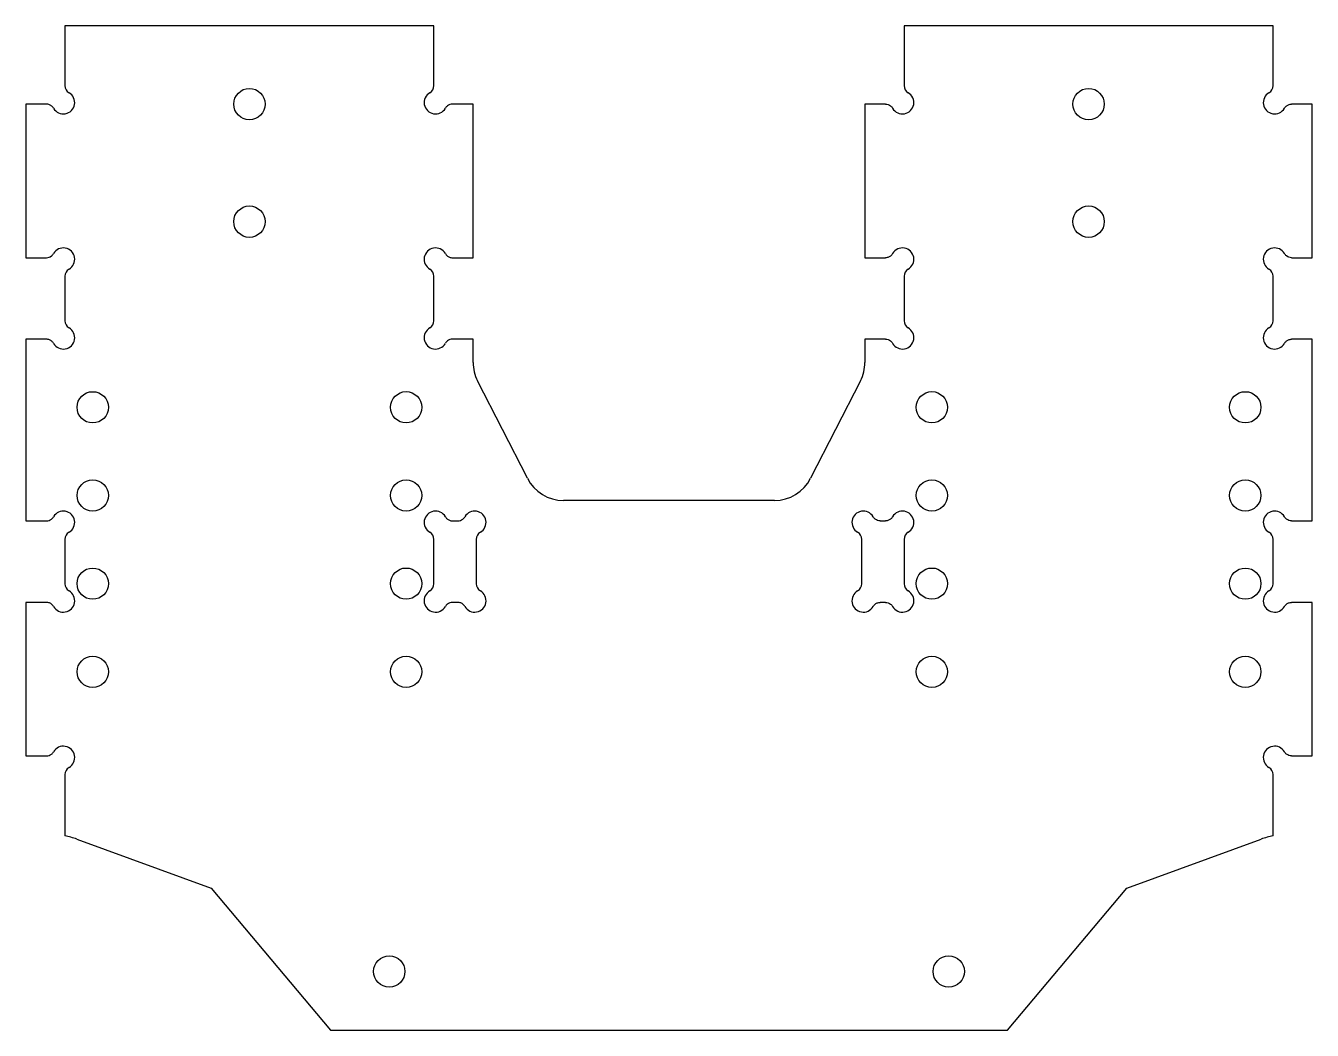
# Model space of a CAD drawing. Header units: inches. Extents: x -4.8 to 3.41, y -1.49 to 4.92.
import ezdxf

# ---------------------------------------------------------------- set-up
doc = ezdxf.new("R2010")
doc.units = ezdxf.units.IN
doc.layers.get('0').update_dxf_attribs({"linetype": 'CONTINUOUS'})

msp = doc.modelspace()

# ---------------------------------------------------------------- linework, layer by layer
for p, q in [((-2.1963, 4.9188), (-4.5513, 4.9188)), ((-4.5513, 4.9188), (-4.5513, 4.5371)), ((-2.1963, 4.5371), (-2.1963, 4.9188)), ((3.1587, 4.9188), (0.8037, 4.9188)), ((0.8037, 4.9188), (0.8037, 4.5371)), ((3.1587, 4.5371), (3.1587, 4.9188)), ((-4.6696, 4.4188), (-4.8013, 4.4188)), ((-4.8013, 4.4188), (-4.8013, 3.4388)), ((-1.9463, 4.4188), (-2.0781, 4.4188)), ((-1.9463, 3.4388), (-1.9463, 4.4188)), ((0.6854, 4.4188), (0.5537, 4.4188)), ((0.5537, 4.4188), (0.5537, 3.4388)), ((3.4087, 4.4188), (3.2769, 4.4188)), ((3.4087, 3.4388), (3.4087, 4.4188)), ((-4.8013, 3.4388), (-4.6696, 3.4388)), ((-2.0781, 3.4388), (-1.9463, 3.4388)), ((0.5537, 3.4388), (0.6854, 3.4388)), ((3.2769, 3.4388), (3.4087, 3.4388)), ((-4.5513, 3.3206), (-4.5513, 3.0371)), ((-2.1963, 3.0371), (-2.1963, 3.3206)), ((0.8037, 3.3206), (0.8037, 3.0371)), ((3.1587, 3.0371), (3.1587, 3.3206)), ((-4.6696, 2.9188), (-4.8013, 2.9188)), ((-4.8013, 2.9188), (-4.8013, 1.76)), ((-1.9463, 2.9188), (-2.0781, 2.9188)), ((-1.9463, 2.7708), (-1.9463, 2.9188)), ((0.6854, 2.9188), (0.5537, 2.9188)), ((0.5537, 2.9188), (0.5537, 2.7708)), ((3.4087, 2.9188), (3.2769, 2.9188)), ((3.4087, 1.76), (3.4087, 2.9188)), ((-1.6002, 2.0316), (-1.9178, 2.6524)), ((0.5252, 2.6524), (0.2076, 2.0316)), ((-0.0239, 1.89), (-1.3688, 1.89)), ((-4.8013, 1.76), (-4.6696, 1.76)), ((-2.0781, 1.76), (-2.0446, 1.76)), ((0.6519, 1.76), (0.6854, 1.76)), ((3.2769, 1.76), (3.4087, 1.76)), ((-4.5513, 1.6417), (-4.5513, 1.3583)), ((-2.1963, 1.3583), (-2.1963, 1.6417)), ((-1.9263, 1.6417), (-1.9263, 1.3583)), ((0.5337, 1.3583), (0.5337, 1.6417)), ((0.8037, 1.6417), (0.8037, 1.3583)), ((3.1587, 1.3583), (3.1587, 1.6417)), ((-4.6696, 1.24), (-4.8013, 1.24)), ((-4.8013, 1.24), (-4.8013, 0.26)), ((-2.0446, 1.24), (-2.0781, 1.24)), ((0.6854, 1.24), (0.6519, 1.24)), ((3.4087, 1.24), (3.2769, 1.24)), ((3.4087, 0.26), (3.4087, 1.24)), ((-4.8013, 0.26), (-4.6696, 0.26)), ((3.2769, 0.26), (3.4087, 0.26)), ((-4.5513, 0.1417), (-4.5513, -0.2495)), ((3.1587, -0.2495), (3.1587, 0.1417)), ((-4.4751, -0.2707), (-3.6179, -0.5826)), ((2.2252, -0.5826), (3.0824, -0.2707)), ((-3.6179, -0.5826), (-2.8565, -1.49)), ((1.4639, -1.49), (2.2252, -0.5826)), ((-2.8565, -1.49), (1.4639, -1.49))]:
    msp.add_line(p, q)
for centre, radius in [((-3.3738, 4.4188), 0.1), ((1.9812, 4.4188), 0.1), ((-3.3738, 3.6688), 0.1), ((1.9812, 3.6688), 0.1), ((-4.3738, 2.4844), 0.0997), ((-2.3738, 2.4844), 0.0998), ((0.9812, 2.4844), 0.0998), ((2.9812, 2.4844), 0.0997), ((-4.3738, 1.9219), 0.0997), ((-2.3738, 1.9219), 0.0998), ((0.9812, 1.9219), 0.0998), ((2.9812, 1.9219), 0.0997), ((-4.3738, 1.3594), 0.0997), ((-2.3738, 1.3594), 0.0998), ((0.9812, 1.3594), 0.0998), ((2.9812, 1.3594), 0.0997), ((-4.3738, 0.7969), 0.0997), ((-2.3738, 0.7969), 0.0998), ((0.9812, 0.7969), 0.0998), ((2.9812, 0.7969), 0.0997), ((-2.4815, -1.115), 0.1), ((1.0889, -1.115), 0.1)]:
    msp.add_circle(centre, radius)
for centre, radius, start, end in [((-4.4988, 4.5371), 0.0525, 180, 240), ((-2.2488, 4.5371), 0.0525, -60.00004, 0), ((0.8562, 4.5371), 0.0525, 180, 240.00004), ((3.1062, 4.5371), 0.0525, 300, 360), ((-4.5613, 4.4288), 0.0725, -150, 60), ((-2.1863, 4.4288), 0.0725, 119.99996, 330), ((0.7937, 4.4288), 0.0725, -150, 60.00004), ((3.1687, 4.4288), 0.0725, 120, 330), ((-4.5613, 3.4288), 0.0725, -60, 150), ((-2.1863, 3.4288), 0.0725, 30, 240.00004), ((0.7937, 3.4288), 0.0725, -60.00004, 150), ((3.1687, 3.4288), 0.0725, 30, 240), ((-4.4988, 3.3206), 0.0525, 120, 180), ((-2.2488, 3.3206), 0.0525, 0, 60.00004), ((0.8562, 3.3206), 0.0525, 119.99996, 180), ((3.1062, 3.3206), 0.0525, 0, 60), ((-4.5613, 2.9288), 0.0725, -150, 60), ((-4.4988, 3.0371), 0.0525, 180, 240), ((-2.1863, 2.9288), 0.0725, 119.99996, 330), ((-2.2488, 3.0371), 0.0525, -60.00004, 0), ((0.7937, 2.9288), 0.0725, -150, 60.00004), ((0.8562, 3.0371), 0.0525, 180, 240.00004), ((3.1687, 2.9288), 0.0725, 120, 330), ((3.1062, 3.0371), 0.0525, 300, 360), ((-1.6863, 2.7708), 0.26, 180, 207.09125), ((0.2937, 2.7708), 0.26, -27.09125, 0), ((-1.3688, 2.15), 0.26, 207.09125, 270), ((-0.0239, 2.15), 0.26, 270, 332.90875), ((-4.5613, 1.75), 0.0725, -60, 150), ((-2.1863, 1.75), 0.0725, 30, 240.00004), ((-1.9363, 1.75), 0.0725, -59.99996, 150), ((0.5437, 1.75), 0.0725, 30, 239.99996), ((0.7937, 1.75), 0.0725, -60.00004, 150), ((3.1687, 1.75), 0.0725, 30, 240), ((-4.4988, 1.6417), 0.0525, 120, 180), ((-2.2488, 1.6417), 0.0525, 0, 60.00004), ((-1.8738, 1.6417), 0.0525, 120.00004, 180), ((0.4812, 1.6417), 0.0525, 0, 59.99996), ((0.8562, 1.6417), 0.0525, 119.99996, 180), ((3.1062, 1.6417), 0.0525, 0, 60), ((-4.4988, 1.3583), 0.0525, 180, 240), ((-2.2488, 1.3583), 0.0525, -60.00004, 0), ((-1.8738, 1.3583), 0.0525, 180, 239.99996), ((0.4812, 1.3583), 0.0525, 300.00004, 360), ((0.8562, 1.3583), 0.0525, 180, 240.00004), ((3.1062, 1.3583), 0.0525, 300, 360), ((-4.5613, 1.25), 0.0725, -150, 60), ((-2.1863, 1.25), 0.0725, 119.99996, 330), ((-1.9363, 1.25), 0.0725, -150, 59.99996), ((0.5437, 1.25), 0.0725, 120.00004, 330), ((0.7937, 1.25), 0.0725, -150, 60.00004), ((3.1687, 1.25), 0.0725, 120, 330), ((-4.5613, 0.25), 0.0725, -60, 150), ((3.1687, 0.25), 0.0725, 30, 240), ((-4.4988, 0.1417), 0.0525, 120, 180), ((3.1062, 0.1417), 0.0525, 0, 60), ((-4.6495, -0.75), 0.51, 70.00638, 78.90589), ((3.2568, -0.75), 0.51, 101.09411, 109.99362)]:
    msp.add_arc(centre, radius, start, end)
for points in [[(-4.6241, 4.3926), (-4.627, 4.3975), (-4.6307, 4.402), (-4.635, 4.4058), (-4.6394, 4.4096), (-4.6443, 4.4127), (-4.6496, 4.4149), (-4.656, 4.4175), (-4.6627, 4.4188), (-4.6696, 4.4188)], [(-2.0781, 4.4188), (-2.0838, 4.4188), (-2.0896, 4.4179), (-2.095, 4.416), (-2.1005, 4.4141), (-2.1056, 4.4114), (-2.1102, 4.4079), (-2.1156, 4.4037), (-2.1201, 4.3985), (-2.1235, 4.3926)], [(0.6854, 4.4188), (0.6912, 4.4188), (0.6969, 4.4179), (0.7024, 4.416), (0.7078, 4.4141), (0.713, 4.4114), (0.7175, 4.4079), (0.7229, 4.4037), (0.7275, 4.3985), (0.7309, 4.3926)], [(3.2315, 4.3926), (3.2343, 4.3975), (3.238, 4.402), (3.2424, 4.4058), (3.2467, 4.4096), (3.2517, 4.4127), (3.257, 4.4149), (3.2633, 4.4175), (3.2701, 4.4188), (3.2769, 4.4188)], [(-4.6696, 3.4388), (-4.6638, 3.4388), (-4.6581, 3.4398), (-4.6526, 3.4416), (-4.6472, 3.4435), (-4.642, 3.4462), (-4.6375, 3.4498), (-4.6321, 3.4539), (-4.6275, 3.4591), (-4.6241, 3.4651)], [(-2.1235, 3.4651), (-2.1207, 3.4601), (-2.117, 3.4556), (-2.1126, 3.4518), (-2.1083, 3.448), (-2.1033, 3.4449), (-2.098, 3.4427), (-2.0917, 3.4401), (-2.0849, 3.4388), (-2.0781, 3.4388)], [(0.7309, 3.4651), (0.728, 3.4601), (0.7243, 3.4556), (0.72, 3.4518), (0.7156, 3.448), (0.7107, 3.4449), (0.7054, 3.4427), (0.699, 3.4401), (0.6923, 3.4388), (0.6854, 3.4388)], [(3.2769, 3.4388), (3.2712, 3.4388), (3.2654, 3.4398), (3.26, 3.4416), (3.2545, 3.4435), (3.2494, 3.4462), (3.2448, 3.4498), (3.2394, 3.4539), (3.2349, 3.4591), (3.2315, 3.4651)], [(-4.6241, 2.8926), (-4.627, 2.8975), (-4.6307, 2.902), (-4.635, 2.9058), (-4.6394, 2.9096), (-4.6443, 2.9127), (-4.6496, 2.9149), (-4.656, 2.9175), (-4.6627, 2.9188), (-4.6696, 2.9188)], [(-2.0781, 2.9188), (-2.0838, 2.9188), (-2.0896, 2.9179), (-2.095, 2.916), (-2.1005, 2.9141), (-2.1056, 2.9114), (-2.1102, 2.9079), (-2.1156, 2.9037), (-2.1201, 2.8985), (-2.1235, 2.8926)], [(0.6854, 2.9188), (0.6912, 2.9188), (0.6969, 2.9179), (0.7024, 2.916), (0.7078, 2.9141), (0.713, 2.9114), (0.7175, 2.9079), (0.7229, 2.9037), (0.7275, 2.8985), (0.7309, 2.8926)], [(3.2315, 2.8926), (3.2343, 2.8975), (3.238, 2.902), (3.2424, 2.9058), (3.2467, 2.9096), (3.2517, 2.9127), (3.257, 2.9149), (3.2633, 2.9175), (3.2701, 2.9188), (3.2769, 2.9188)], [(-4.6696, 1.76), (-4.6638, 1.76), (-4.6581, 1.761), (-4.6526, 1.7628), (-4.6472, 1.7647), (-4.642, 1.7674), (-4.6375, 1.771), (-4.6321, 1.7751), (-4.6275, 1.7803), (-4.6241, 1.7862)], [(-2.1235, 1.7862), (-2.1207, 1.7813), (-2.117, 1.7768), (-2.1126, 1.773), (-2.1083, 1.7692), (-2.1033, 1.7661), (-2.098, 1.7639), (-2.0917, 1.7613), (-2.0849, 1.76), (-2.0781, 1.76)], [(-2.0446, 1.76), (-2.0388, 1.76), (-2.0331, 1.761), (-2.0276, 1.7628), (-2.0222, 1.7647), (-2.017, 1.7674), (-2.0125, 1.771), (-2.0071, 1.7751), (-2.0025, 1.7803), (-1.9991, 1.7862)], [(0.6519, 1.76), (0.6462, 1.76), (0.6404, 1.761), (0.635, 1.7628), (0.6295, 1.7647), (0.6244, 1.7674), (0.6198, 1.771), (0.6144, 1.7751), (0.6099, 1.7803), (0.6065, 1.7862)], [(0.7309, 1.7862), (0.728, 1.7813), (0.7243, 1.7768), (0.72, 1.773), (0.7156, 1.7692), (0.7107, 1.7661), (0.7054, 1.7639), (0.699, 1.7613), (0.6923, 1.76), (0.6854, 1.76)], [(3.2769, 1.76), (3.2712, 1.76), (3.2654, 1.761), (3.26, 1.7628), (3.2545, 1.7647), (3.2494, 1.7674), (3.2448, 1.771), (3.2394, 1.7751), (3.2349, 1.7803), (3.2315, 1.7862)], [(-4.6241, 1.2137), (-4.627, 1.2187), (-4.6307, 1.2232), (-4.635, 1.227), (-4.6394, 1.2308), (-4.6443, 1.2339), (-4.6496, 1.2361), (-4.656, 1.2387), (-4.6627, 1.24), (-4.6696, 1.24)], [(-2.0781, 1.24), (-2.0838, 1.24), (-2.0896, 1.239), (-2.095, 1.2372), (-2.1005, 1.2353), (-2.1056, 1.2326), (-2.1102, 1.229), (-2.1156, 1.2249), (-2.1201, 1.2197), (-2.1235, 1.2137)], [(-1.9991, 1.2137), (-2.002, 1.2187), (-2.0057, 1.2232), (-2.01, 1.227), (-2.0144, 1.2308), (-2.0193, 1.2339), (-2.0246, 1.2361), (-2.031, 1.2387), (-2.0377, 1.24), (-2.0446, 1.24)], [(0.6065, 1.2137), (0.6093, 1.2187), (0.613, 1.2232), (0.6174, 1.227), (0.6217, 1.2308), (0.6267, 1.2339), (0.632, 1.2361), (0.6383, 1.2387), (0.6451, 1.24), (0.6519, 1.24)], [(0.6854, 1.24), (0.6912, 1.24), (0.6969, 1.239), (0.7024, 1.2372), (0.7078, 1.2353), (0.713, 1.2326), (0.7175, 1.229), (0.7229, 1.2249), (0.7275, 1.2197), (0.7309, 1.2137)], [(3.2315, 1.2137), (3.2343, 1.2187), (3.238, 1.2232), (3.2424, 1.227), (3.2467, 1.2308), (3.2517, 1.2339), (3.257, 1.2361), (3.2633, 1.2387), (3.2701, 1.24), (3.2769, 1.24)], [(-4.6696, 0.26), (-4.6638, 0.26), (-4.6581, 0.261), (-4.6526, 0.2628), (-4.6472, 0.2647), (-4.642, 0.2674), (-4.6375, 0.271), (-4.6321, 0.2751), (-4.6275, 0.2803), (-4.6241, 0.2862)], [(3.2769, 0.26), (3.2712, 0.26), (3.2654, 0.261), (3.26, 0.2628), (3.2545, 0.2647), (3.2494, 0.2674), (3.2448, 0.271), (3.2394, 0.2751), (3.2349, 0.2803), (3.2315, 0.2862)]]:
    msp.add_open_spline(points, degree=3, knots=[-0.166672, -0.166672, -0.166672, -0.166672, -0.1143434, -0.1143434, -0.1143434, -0.0620148, -0.0620148, -0.0620148, 0, 0, 0, 0])

doc.saveas('drawing.dxf')
